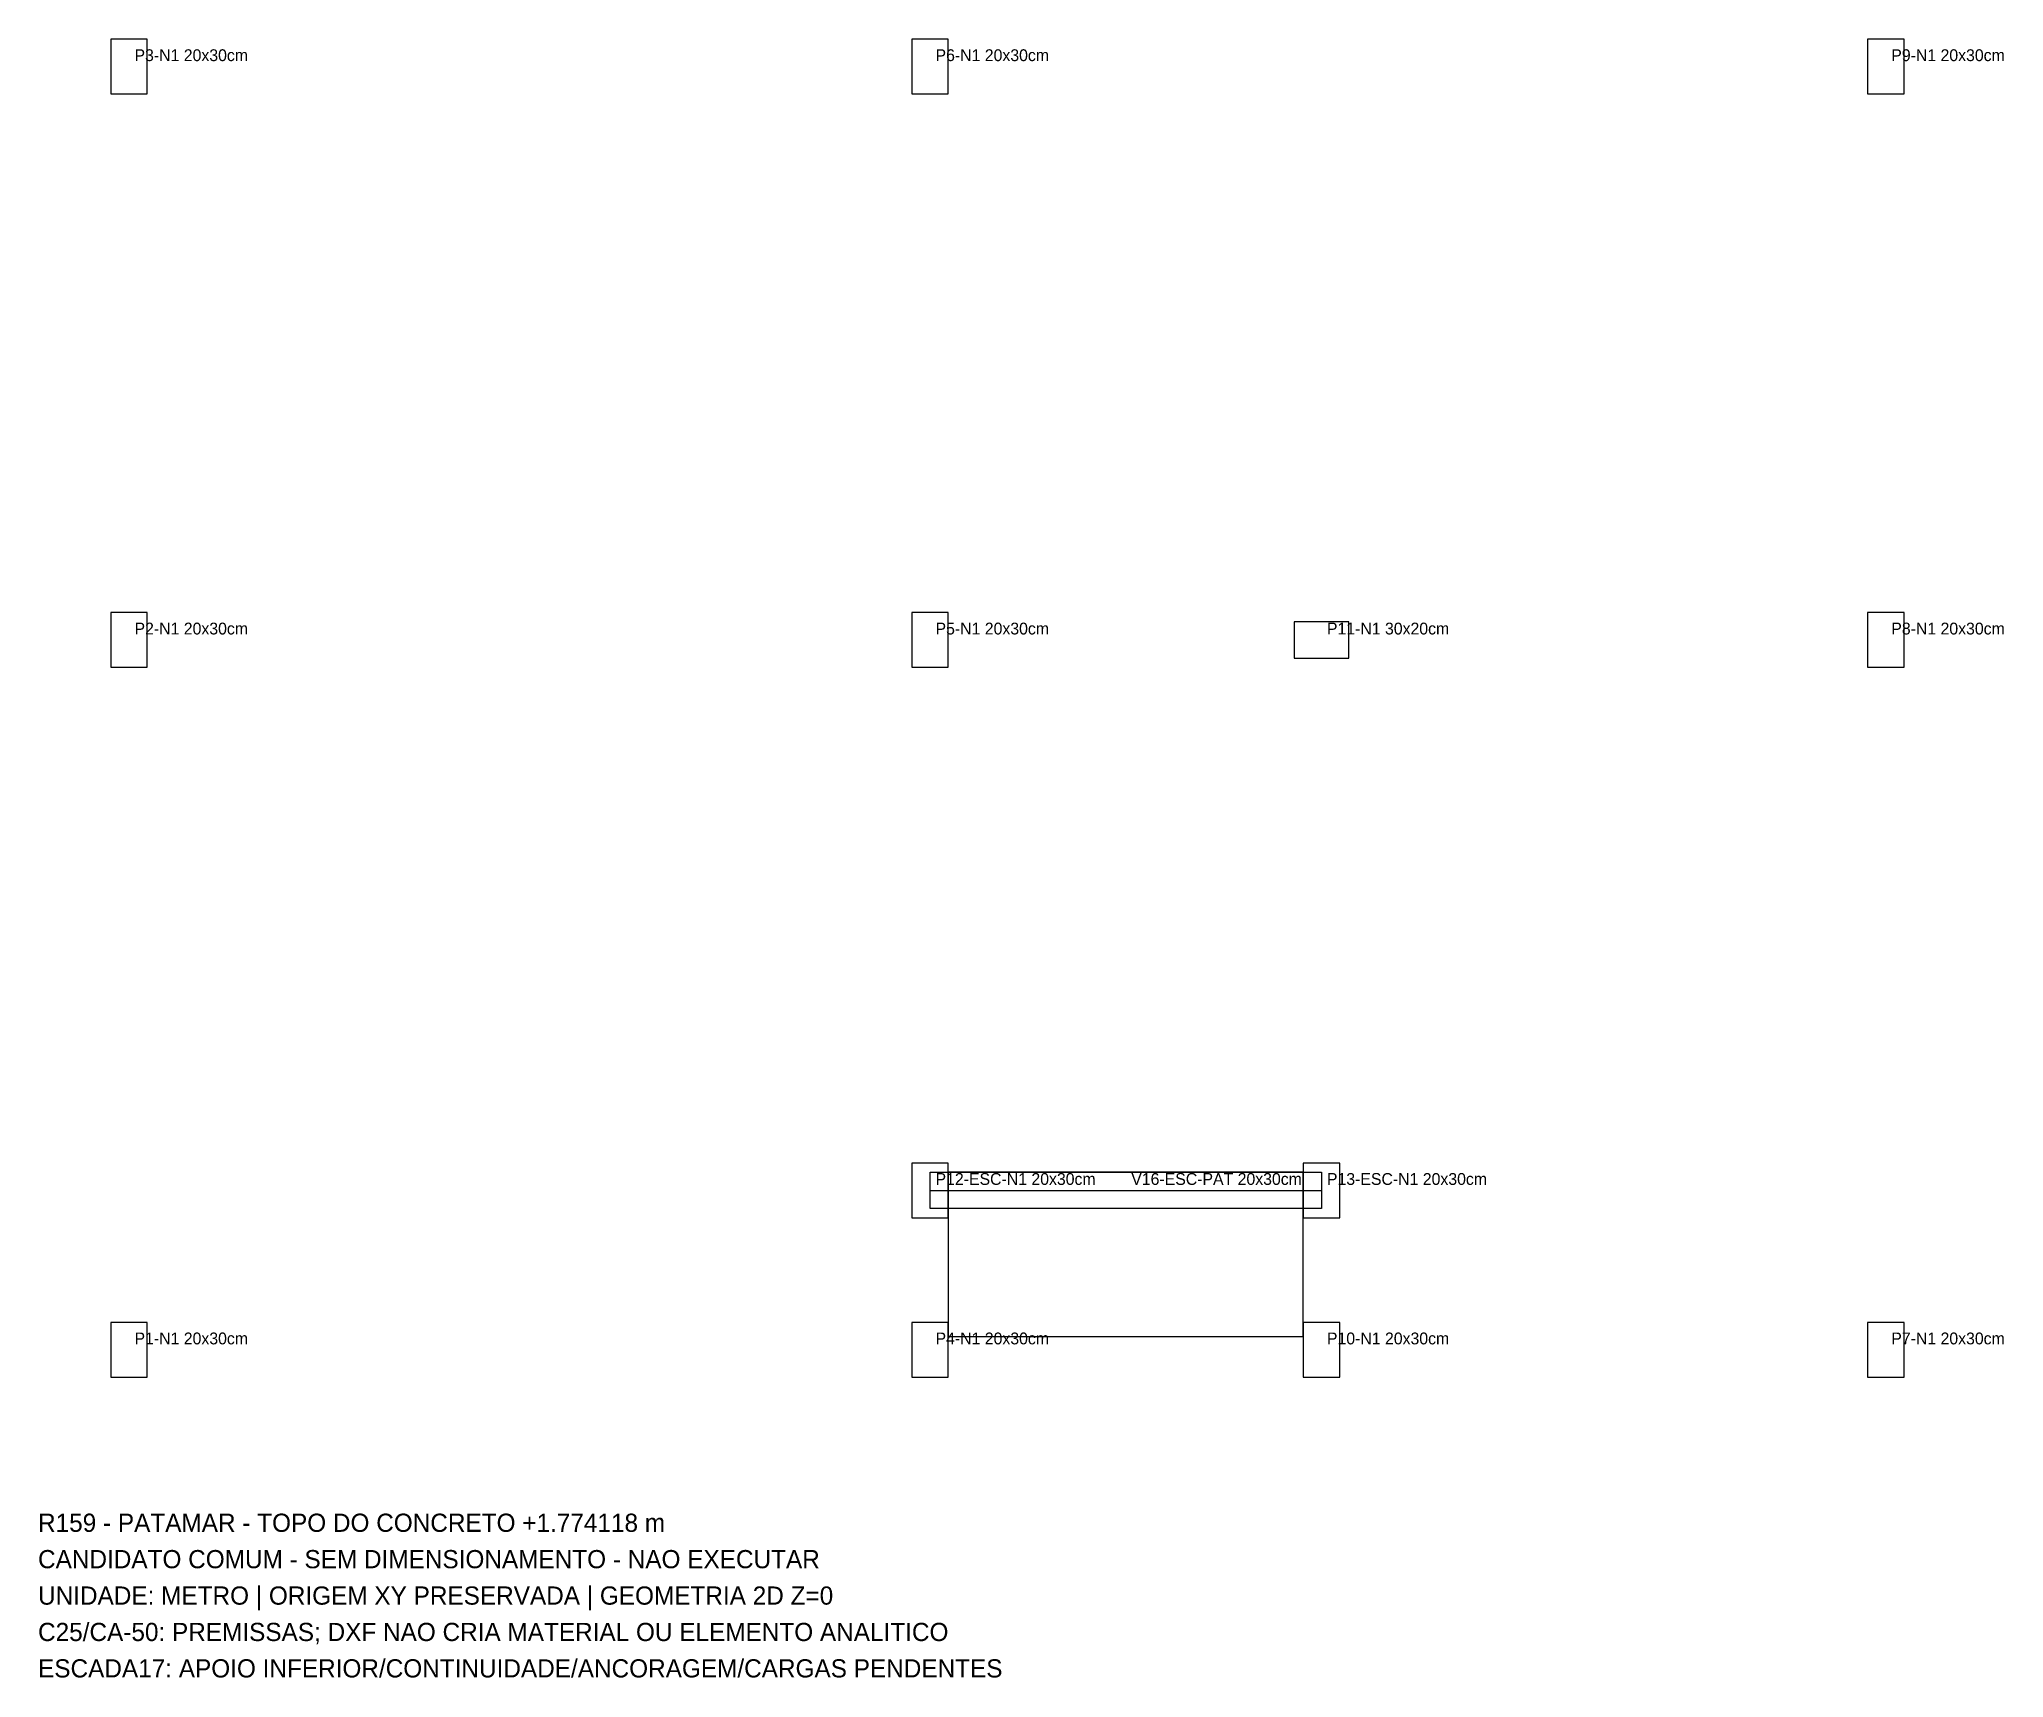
# Model space of a CAD drawing. Header units: metres. Extents: x -0.5 to 10.3, y -1.8 to 7.2.
import ezdxf

# ---------------------------------------------------------------- set-up
doc = ezdxf.new("R2010")
doc.units = ezdxf.units.M
for name, color, linetype in [('PATAMAR_AVISOS', 1, 'Continuous'), ('PATAMAR_CONTEXTO', 8, 'Continuous'), ('PATAMAR_EIXOS', 3, 'Continuous'), ('PATAMAR_TEXTO', 7, 'Continuous'), ('PATAMAR_VIGAS', 2, 'Continuous')]:
    doc.layers.add(name, color=color, linetype=linetype)

msp = doc.modelspace()

# ---------------------------------------------------------------- linework, layer by layer
at = {"layer": 'PATAMAR_CONTEXTO'}
for points in [[(-0.1, 6.9), (0.1, 6.9), (0.1, 7.2), (-0.1, 7.2)], [(4.3, 6.9), (4.5, 6.9), (4.5, 7.2), (4.3, 7.2)], [(9.55, 6.9), (9.75, 6.9), (9.75, 7.2), (9.55, 7.2)], [(-0.1, 3.75), (0.1, 3.75), (0.1, 4.05), (-0.1, 4.05)], [(4.3, 3.75), (4.5, 3.75), (4.5, 4.05), (4.3, 4.05)], [(6.4, 3.8), (6.7, 3.8), (6.7, 4), (6.4, 4)], [(9.55, 3.75), (9.75, 3.75), (9.75, 4.05), (9.55, 4.05)], [(4.3, 0.726), (4.5, 0.726), (4.5, 1.026), (4.3, 1.026)], [(4.5, 0.074), (6.45, 0.074), (6.45, 0.976), (4.5, 0.976)], [(6.45, 0.726), (6.65, 0.726), (6.65, 1.026), (6.45, 1.026)], [(-0.1, -0.15), (0.1, -0.15), (0.1, 0.15), (-0.1, 0.15)], [(4.3, -0.15), (4.5, -0.15), (4.5, 0.15), (4.3, 0.15)], [(6.45, -0.15), (6.65, -0.15), (6.65, 0.15), (6.45, 0.15)], [(9.55, -0.15), (9.75, -0.15), (9.75, 0.15), (9.55, 0.15)]]:
    msp.add_lwpolyline(points, close=True, dxfattribs=at)
at = {"layer": 'PATAMAR_EIXOS'}
msp.add_line((4.4, 0.876), (6.55, 0.876), dxfattribs=at)
at = {"layer": 'PATAMAR_VIGAS'}
msp.add_lwpolyline([(4.4, 0.976), (6.55, 0.976), (6.55, 0.776), (4.4, 0.776)], close=True, dxfattribs=at)

# ---------------------------------------------------------------- texts
at = {"layer": 'PATAMAR_AVISOS'}
for s, p in [('R159 - PATAMAR - TOPO DO CONCRETO +1.774118 m', (-0.5, -1)), ('CANDIDATO COMUM - SEM DIMENSIONAMENTO - NAO EXECUTAR', (-0.5, -1.2)), ('UNIDADE: METRO | ORIGEM XY PRESERVADA | GEOMETRIA 2D Z=0', (-0.5, -1.4)), ('C25/CA-50: PREMISSAS; DXF NAO CRIA MATERIAL OU ELEMENTO ANALITICO', (-0.5, -1.6)), ('ESCADA17: APOIO INFERIOR/CONTINUIDADE/ANCORAGEM/CARGAS PENDENTES', (-0.5, -1.8))]:
    msp.add_text(s, height=0.1, dxfattribs=at).set_placement(p)
at = {"layer": 'PATAMAR_TEXTO'}
for s, p in [('P3-N1 20x30cm', (0.03, 7.08)), ('P6-N1 20x30cm', (4.43, 7.08)), ('P9-N1 20x30cm', (9.68, 7.08)), ('P2-N1 20x30cm', (0.03, 3.93)), ('P5-N1 20x30cm', (4.43, 3.93)), ('P11-N1 30x20cm', (6.58, 3.93)), ('P8-N1 20x30cm', (9.68, 3.93)), ('P12-ESC-N1 20x30cm', (4.43, 0.906)), ('V16-ESC-PAT 20x30cm', (5.505, 0.906)), ('P13-ESC-N1 20x30cm', (6.58, 0.906)), ('P1-N1 20x30cm', (0.03, 0.03)), ('P4-N1 20x30cm', (4.43, 0.03)), ('P10-N1 20x30cm', (6.58, 0.03)), ('P7-N1 20x30cm', (9.68, 0.03))]:
    msp.add_text(s, height=0.065, dxfattribs=at).set_placement(p)

doc.saveas('drawing.dxf')
